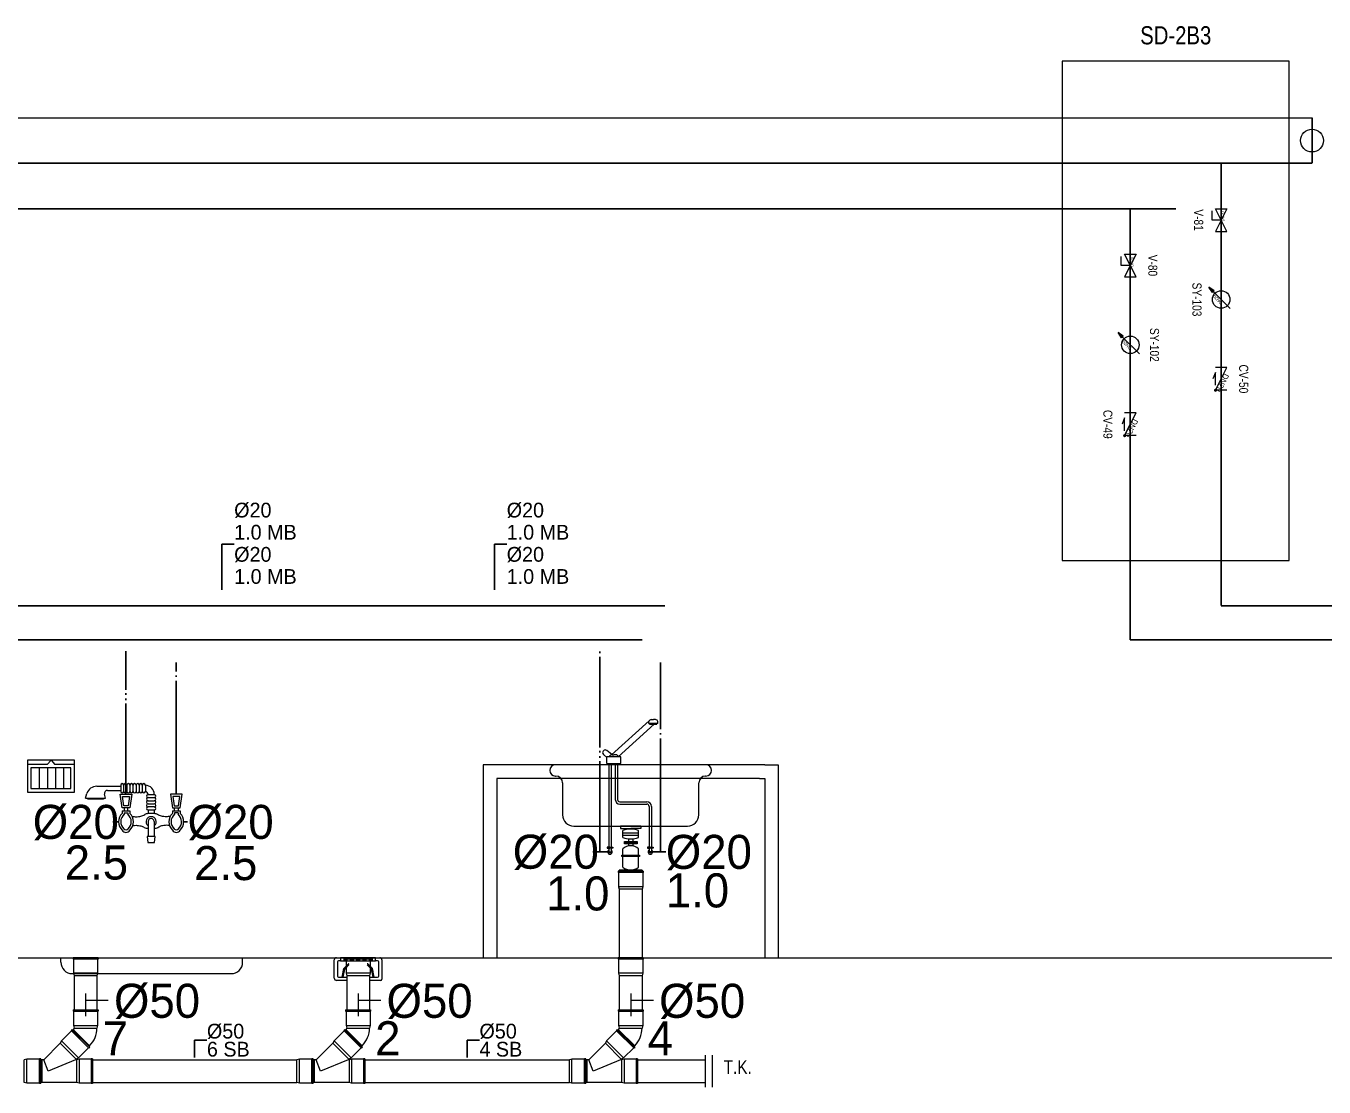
# Model space of a CAD drawing. Header units: centimetres. Extents: x 247996 to 314900, y -468471 to -440326.
# Drawn here: x 266534 to 267105, y -443407 to -442939 of the extents above; entities that cross this region are included whole.
import ezdxf
from ezdxf.enums import TextEntityAlignment as Align

# ---------------------------------------------------------------- set-up
doc = ezdxf.new("R2010")
doc.units = ezdxf.units.CM
for name, pattern in [('0', [500, 500]), ('BASMA HATTI', [0.375, 0.25, -0.125]), ('SICAK', [4.6, 4, -0.15, 0.075, -0.15, 0.075, -0.15]), ('SOGUK', [5.4, 5, -0.2, 0, -0.2])]:
    doc.linetypes.add(name, pattern=pattern)
for name, color, linetype in [('SCOTT-MTY-CİHAZ', 135, 'Continuous'), ('SCOTT-MTY-PVC', 43, 'Continuous'), ('SCOTT-MTY-SAYAC', 3, 'Continuous'), ('SCOTT-MTY-SEMA', 8, 'Continuous'), ('SCOTT-MTY-SIRKULASYON-BORU', 31, 'Continuous'), ('SCOTT-MTY-TEFRIS', 15, 'Continuous'), ('SCOTT-MTY-VANA', 1, 'Continuous'), ('SCOTT-MTY-YUK-BIRIMI', 7, 'Continuous')]:
    doc.layers.add(name, color=color, linetype=linetype)
for name, color, linetype, lineweight in [('SCOTT-MTY-PISSU-CAP', 211, 'Continuous', 30), ('SCOTT-MTY-SICAKSU-BORU', 1, 'BASMA HATTI', 30), ('SCOTT-MTY-SOGUKSU-BORU', 5, '0', 30), ('SCOTT-MTY-TEMIZSU-CAP', 101, 'Continuous', 30)]:
    doc.layers.add(name, color=color, linetype=linetype, lineweight=lineweight)
doc.styles.add('CAP', font='wturkce.SHX', dxfattribs={"width": 0.65})
doc.styles.add('MTY_CAP', font='wturkce.SHX', dxfattribs={"width": 0.65})
doc.styles.add('ROTAS', font='arial.ttf')

# ---------------------------------------------------------------- blocks, each defined once
blk = doc.blocks.new('DUS TEKNESI1 KOLON')
at = {"layer": 'SCOTT-MTY-SICAKSU-BORU', "linetype": 'SICAK', "ltscale": 10}
blk.add_line((17.79, 71.99), (17.79, 135), dxfattribs=at)
at = {"layer": 'SCOTT-MTY-SOGUKSU-BORU', "linetype": 'SOGUK', "ltscale": 10}
blk.add_line((39.94, 71.99), (39.94, 130), dxfattribs=at)
at = {"layer": 'SCOTT-MTY-TEFRIS', "color": 2}
for p, q in [((-15.21, 87.01), (-16.91, 85.05)), ((-15.21, 87.01), (-13.58, 85.05)), ((-16.91, 85.05), (-25.51, 85.05)), ((-20.41, 83.67), (-20.41, 74.58)), ((-16.74, 83.67), (-16.74, 74.58)), ((-4.9, 85.05), (-13.58, 85.05)), ((-13.25, 83.67), (-13.25, 74.58)), ((-9.67, 83.67), (-9.67, 74.58))]:
    blk.add_line(p, q, dxfattribs=at)
at = {"layer": 'SCOTT-MTY-TEFRIS', "color": 4}
for p, q in [((4.92, 75.55), (15.45, 75.55)), ((15.45, 76), (15.45, 73.28)), ((15.45, 75.55), (15.45, 73.73)), ((16.81, 73.28), (16.81, 76)), ((18.17, 76), (18.17, 73.28)), ((19.53, 76), (19.53, 73.28)), ((19.53, 76), (19.53, 73.28)), ((20.89, 73.28), (20.89, 76)), ((22.25, 76), (22.25, 73.28)), ((23.61, 76), (23.61, 73.28)), ((24.97, 76), (24.97, 73.28)), ((26.33, 76), (26.33, 73.28)), ((-0.03, 70.35), (0.59, 72.36)), ((-0.03, 70.35), (8.82, 70.35)), ((8.82, 70.35), (8.37, 72.02)), ((9.69, 73.73), (15.45, 73.73)), ((15.21, 71.99), (20.37, 71.99)), ((16.07, 65.96), (15.21, 71.99)), ((16.86, 66.87), (16.26, 71.08)), ((16.26, 71.08), (19.32, 71.08)), ((19.32, 71.08), (18.72, 66.87)), ((20.37, 71.99), (19.51, 65.96)), ((27.51, 71.92), (27.51, 71.87)), ((27.51, 71.87), (30.23, 71.87)), ((27.51, 70.51), (30.23, 70.51)), ((27.51, 69.15), (30.23, 69.15)), ((30.23, 71.92), (30.23, 71.87)), ((42.52, 71.99), (37.37, 71.99)), ((37.37, 71.99), (38.23, 65.96)), ((38.41, 71.08), (39.01, 66.87)), ((41.48, 71.08), (38.41, 71.08)), ((40.88, 66.87), (41.48, 71.08)), ((41.66, 65.96), (42.52, 71.99)), ((19.51, 65.96), (16.07, 65.96)), ((16.09, 64.71), (16.09, 63.57)), ((16.09, 64.71), (19.49, 64.71)), ((18.72, 66.87), (16.86, 66.87)), ((16.95, 65.96), (16.95, 64.71)), ((16.99, 63.81), (16.99, 63.17)), ((16.99, 63.81), (18.58, 63.81)), ((18.58, 63.81), (18.58, 63.17)), ((18.6, 64.71), (18.6, 65.96)), ((19.49, 64.71), (19.49, 63.57)), ((27.51, 67.79), (30.23, 67.79)), ((30.23, 66.43), (27.51, 66.43)), ((27.51, 65.07), (27.51, 63.48)), ((27.51, 65.07), (30.23, 65.07)), ((30.23, 65.07), (30.23, 63.48)), ((38.23, 65.96), (41.66, 65.96)), ((38.24, 64.71), (38.24, 63.57)), ((38.24, 64.71), (41.65, 64.71)), ((39.01, 66.87), (40.88, 66.87)), ((39.13, 64.71), (39.13, 65.96)), ((39.15, 63.81), (39.15, 63.17)), ((40.74, 63.81), (39.15, 63.81)), ((40.74, 63.81), (40.74, 63.17)), ((40.79, 65.96), (40.79, 64.71)), ((41.65, 64.71), (41.65, 63.57)), ((27.51, 60), (27.51, 53.38)), ((30.22, 60), (30.22, 53.38)), ((30.65, 53.38), (27.05, 53.38)), ((27.05, 53.38), (27.41, 50.82)), ((30.29, 50.82), (30.65, 53.38)), ((27.41, 50.82), (30.29, 50.82)), ((-10.89, 0), (69.13, 0)), ((-10.89, -2.03), (-10.89, 0)), ((69.13, -2.05), (69.13, 0)), ((-5.89, -7.04), (64.13, -7.04))]:
    blk.add_line(p, q, dxfattribs=at)
at = {"layer": 'SCOTT-MTY-TEFRIS', "color": 2}
for points in [[(-4.9, 87.01), (-25.51, 87.01), (-25.51, 72.99), (-4.9, 72.99)], [(-6.56, 83.67), (-24.13, 83.67), (-24.13, 74.58), (-6.56, 74.58)]]:
    blk.add_lwpolyline(points, close=True, dxfattribs=at)
at = {"layer": 'SCOTT-MTY-TEFRIS', "color": 4}
blk.add_lwpolyline([(7.81, 70.35), (7.81, 69.78), (0.97, 69.78), (0.97, 70.35)], dxfattribs=at)
for points in [[(22.22, 62.09, 0.063671), (24.37, 62.37, 0.076686), (26.03, 63.09, 0.001385), (26.05, 63.1, 0.146881)], [(31.69, 63.1, 0.029659), (31.02, 63.31, 0.063671), (28.87, 63.59, 0.063671), (26.71, 63.31, 0.029659), (26.05, 63.1, 0.001385)], [(35.52, 62.09, -0.063671), (33.36, 62.37, -0.076686), (31.71, 63.09, -0.001385), (31.69, 63.1, -0.146881)], [(20.43, 62.28, 0.052672), (22.22, 62.09, 0.063671)], [(20.74, 58.19, -0.043271), (22.22, 58.32, -0.063671)], [(22.22, 58.32, -0.063671), (24.37, 58.04, -0.029659), (25.04, 57.83, -0.001385)], [(25.04, 57.83, 0.001385), (25.06, 57.82, 0.076686), (26.71, 57.1, 0.02385), (27.51, 56.93, 0.063671)], [(30.22, 56.93, 0.02385), (31.02, 57.1, 0.076686), (32.68, 57.82, 0.001385), (32.7, 57.83, 0.146881)], [(32.7, 62.59, 0.001385), (32.68, 62.6, 0.076686)], [(35.52, 58.32, 0.063671), (33.36, 58.04, 0.029659), (32.7, 57.83, 0.001385)], [(37.3, 62.28, -0.052672), (35.52, 62.09, -0.063671)], [(36.99, 58.19, 0.043271), (35.52, 58.32, 0.063671)]]:
    blk.add_lwpolyline(points, format="xyb", dxfattribs=at)
for centre, radius, start, end in [((4.92, 71.01), 4.54, 90, 162.7206), ((16.13, 76), 0.68, 0, 180), ((17.49, 76), 0.68, 0, 180), ((18.85, 76), 0.68, 0, 180), ((20.21, 76), 0.68, 0, 180), ((21.57, 76), 0.68, 0, 180), ((22.93, 76), 0.68, 0, 180), ((24.29, 76), 0.68, 0, 180), ((25.65, 76), 0.68, 0, 180), ((26.15, 71.92), 4.08, 0, 87.3462), ((9.69, 72.37), 1.36, 90, 195.0303), ((16.13, 73.28), 0.68, 180, 0), ((17.49, 73.28), 0.68, 180, 0), ((18.85, 73.28), 0.68, 180, 0), ((20.21, 73.28), 0.68, 180, 0), ((21.57, 73.28), 0.68, 180, 0), ((22.93, 73.28), 0.68, 180, 0), ((24.29, 73.28), 0.68, 180, 0), ((25.65, 73.28), 0.68, 180, 0), ((26.15, 71.92), 1.36, 0, 82.021), ((27.51, 71.19), 0.68, 90, 270), ((27.51, 69.83), 0.68, 90, 270), ((27.51, 68.47), 0.68, 90, 270), ((30.23, 71.19), 0.68, 270, 90), ((30.23, 69.83), 0.68, 270, 90), ((30.23, 68.47), 0.68, 270, 90), ((19.79, 59.87), 5.24, 135.0502, 225.8295), ((19.79, 59.87), 4.33, 130.2754, 225.8295), ((15.79, 59.87), 4.33, 314.1705, 49.7246), ((15.79, 59.87), 5.24, 314.1705, 44.9498), ((27.51, 67.11), 0.68, 90, 270), ((27.51, 65.75), 0.68, 90, 270), ((30.23, 67.11), 0.68, 270, 90), ((30.23, 65.75), 0.68, 270, 90), ((41.95, 59.87), 5.24, 135.0502, 225.8295), ((41.95, 59.87), 4.33, 130.2754, 225.8295), ((37.94, 59.87), 4.33, 314.1705, 49.7246), ((37.94, 59.87), 5.24, 314.1705, 44.9498), ((28.87, 59.87), 2.25, 311.5146, 228.4854), ((28.87, 60), 1.35, 0, 180), ((17.79, 57.11), 1.92, 211.207, 328.793), ((17.79, 57.58), 1.3, 218.9607, 321.6991), ((39.94, 57.11), 1.92, 211.207, 328.793), ((39.94, 57.58), 1.3, 218.3009, 321.0393), ((-5.89, -2.04), 5, 179.8937, 270), ((64.13, -2.04), 5, 270, 359.8937)]:
    blk.add_arc(centre, radius, start, end, dxfattribs=at)
at = {"layer": 'SCOTT-MTY-TEMIZSU-CAP'}
for p, q in [((14.56, 59.83), (12.03, 59.83)), ((43.18, 59.83), (44.9, 59.83))]:
    blk.add_line(p, q, dxfattribs=at)
at = {"layer": 'SCOTT-MTY-PISSU-CAP', "lineweight": -3, "ltscale": 100, "style": 'CAP', "width": 0.65}
blk.add_attdef('PSCP', (12.5, -26.5), '', height=15, dxfattribs=at)
at = {"layer": 'SCOTT-MTY-TEMIZSU-CAP', "color": 101, "style": 'CAP', "width": 0.65}
for tag, p in [('SCCP', (12.03, 59.83)), ('SOCP', (44.9, 59.83))]:
    blk.add_attdef(tag, text='', height=15, dxfattribs=at).set_placement(p, align=Align.MIDDLE_LEFT)
at = {"layer": 'SCOTT-MTY-YUK-BIRIMI', "color": 101, "style": 'CAP', "width": 0.65}
blk.add_attdef('SC', text='', height=15, dxfattribs=at).set_placement((7.06, 41.93), align=Align.MIDDLE_LEFT)
blk.add_attdef('SO', (47.74, 34.18), '', height=15, dxfattribs=at)
at = {"layer": 'SCOTT-MTY-YUK-BIRIMI', "color": 211, "lineweight": -3, "ltscale": 100, "style": 'CAP', "width": 0.65}
blk.add_attdef('PS', (7.5, -43), '', height=15, dxfattribs=at)
blk = doc.blocks.new('PVC CATAL SAG')
at = {"layer": 'SCOTT-MTY-PISSU-CAP', "lineweight": -3, "ltscale": 100}
for p, q in [((0, -15.84), (0, -25.84)), ((10, -18.89), (0, -18.89))]:
    blk.add_line(p, q, dxfattribs=at)
at = {"layer": 'SCOTT-MTY-PVC', "color": 43}
for p, q in [((-5.5, 0), (-5.5, -0.6)), ((5.5, 0), (-5.5, 0)), ((-5.3, -0.6), (-5.5, -0.6)), ((5.3, -0.6), (-5.3, -0.6)), ((-5.3, -0.6), (-5.3, -6.85)), ((5.5, -0.6), (5.3, -0.6)), ((5.3, -0.6), (5.3, -6.85)), ((5.5, 0), (5.5, -0.6)), ((5.3, -6.85), (-5.3, -6.85)), ((-5.3, -6.85), (-5, -7.99)), ((5, -7.99), (-5, -7.99)), ((-5, -7.99), (-5, -22.87)), ((5.3, -6.85), (5, -7.99)), ((5, -7.99), (5, -22.87)), ((-5.5, -23.03), (-5.5, -23.63)), ((-5.5, -23.03), (-4.97, -23.03)), ((-5.5, -23.63), (-5.3, -23.63)), ((-5.3, -23.63), (5.3, -23.63)), ((-5.3, -23.63), (-5.3, -29.88)), ((-5, -23.03), (5.03, -23.03)), ((5.03, -23.03), (5.5, -23.03)), ((5.3, -23.63), (5.5, -23.63)), ((5.3, -23.63), (5.3, -29.88)), ((5.5, -23.03), (5.5, -23.63)), ((-6.17, -32.27), (-10.59, -36.69)), ((-5.88, -31.7), (-6.31, -32.13)), ((-5.88, -31.7), (-6.31, -32.13)), ((-6.31, -32.13), (-6.17, -32.27)), ((-6.31, -32.13), (-6.17, -32.27)), ((-6.17, -32.27), (1.33, -39.76)), ((-5.88, -31.7), (-5.58, -32.01)), ((-5.88, -31.7), (-5.58, -32.01)), ((-5.29, -31.73), (-5.58, -32.01)), ((-5.58, -32.01), (1.54, -39.13)), ((-5.3, -29.88), (5.3, -29.88)), ((-5.3, -29.88), (-5, -31.02)), ((-5.29, -31.73), (1.78, -38.8)), ((-5, -31.02), (5, -31.02)), ((5.3, -29.88), (5, -31.02)), ((-11.15, -37.73), (-18.46, -45)), ((-10.59, -36.69), (-11.15, -37.73)), ((-11.15, -37.73), (-4.14, -44.75)), ((-10.59, -36.69), (-3.09, -44.18)), ((1.33, -39.76), (-3.09, -44.18)), ((1.33, -39.76), (1.47, -39.9)), ((1.33, -39.76), (1.47, -39.9)), ((1.89, -39.48), (1.47, -39.9)), ((1.89, -39.48), (1.47, -39.9)), ((1.78, -38.8), (1.5, -39.08)), ((1.5, -39.08), (1.89, -39.48)), ((1.5, -39.08), (1.89, -39.48)), ((-25.86, -44.7), (-27, -45)), ((-27, -55), (-27, -45)), ((-25.86, -55.3), (-25.86, -44.7)), ((-20.33, -44.7), (-25.86, -44.7)), ((-19.73, -44.5), (-20.33, -44.5)), ((-20.33, -44.7), (-20.33, -44.5)), ((-20.33, -55.3), (-20.33, -44.7)), ((-19.73, -45), (-19.73, -44.5)), ((-19.73, -55), (-19.73, -45)), ((-19.33, -45), (-19.73, -45)), ((-18.46, -45), (-19.33, -45)), ((-19.33, -45), (-19.33, -55)), ((-19.33, -45), (-19.33, -55)), ((-19.33, -55), (-19.33, -45)), ((-19.33, -45), (-19.33, -55)), ((-16.5, -50), (-18.46, -45)), ((-4.43, -45), (-16.5, -50)), ((-4.14, -44.75), (-4.43, -45)), ((-4.02, -45), (-4.42, -45)), ((-3.09, -44.18), (-4.14, -44.75)), ((-2.88, -44.7), (-4.02, -45)), ((-4.02, -45), (-4.02, -55)), ((2.4, -44.7), (-2.88, -44.7)), ((-2.88, -44.7), (-2.88, -55.3)), ((3, -44.5), (2.4, -44.5)), ((2.4, -44.5), (2.4, -44.7)), ((2.4, -44.7), (2.4, -55.3)), ((3, -44.5), (3, -45)), ((3, -45), (3, -55)), ((-25.86, -55.3), (-27, -55)), ((-20.33, -55.3), (-25.86, -55.3)), ((-20.33, -55.5), (-20.33, -55.3)), ((-19.73, -55.5), (-20.33, -55.5)), ((-19.73, -55.5), (-19.73, -55)), ((-19.33, -55), (-19.73, -55)), ((-4.02, -55), (-19.33, -55)), ((-2.88, -55.3), (-4.02, -55)), ((2.4, -55.3), (-2.88, -55.3)), ((2.4, -55.3), (2.4, -55.5)), ((3, -55.5), (2.4, -55.5)), ((3, -55), (3, -55.5))]:
    blk.add_line(p, q, dxfattribs=at)
for radius in [1, 11]:
    blk.add_arc((-6, -31.02), radius, 315, 0, dxfattribs=at)
blk = doc.blocks.new('SUZGEC1 KOLON')
at = {"layer": 'SCOTT-MTY-TEFRIS', "color": 2}
for p, q in [((-9.5, 0), (-7.7, 0)), ((-7.7, 0), (-7.7, -1.4)), ((7.7, 0), (-7.7, 0)), ((-7.7, 0), (-7.7, -1.4)), ((-4.9, 0), (-6.3, 0)), ((-6.3, 0), (-6.3, -1.4)), ((-4.9, -1.12), (-6.02, 0)), ((-4.9, -0.37), (-5.27, 0)), ((-4.9, -0.13), (-5.03, 0)), ((-4.9, -1.4), (-4.9, 0)), ((-2.1, 0), (-3.5, 0)), ((-3.5, 0), (-3.5, -1.4)), ((-2.1, -1.12), (-3.22, 0)), ((-2.1, -0.37), (-2.47, 0)), ((-2.1, -0.13), (-2.23, 0)), ((-2.1, -1.4), (-2.1, 0)), ((0.7, 0), (-0.7, 0)), ((-0.7, 0), (-0.7, -1.4)), ((0.7, -1.36), (-0.66, 0)), ((0.7, -1.12), (-0.42, 0)), ((0.7, -0.62), (0.08, 0)), ((0.7, -0.37), (0.33, 0)), ((0.7, -0.13), (0.57, 0)), ((0.7, -1.4), (0.7, 0)), ((3.5, 0), (2.1, 0)), ((2.1, 0), (2.1, -1.4)), ((3.5, -1.36), (2.14, 0)), ((3.5, -1.12), (2.38, 0)), ((3.5, -0.62), (2.88, 0)), ((3.5, -0.37), (3.13, 0)), ((3.5, -0.13), (3.37, 0)), ((3.5, -1.4), (3.5, 0)), ((6.3, 0), (4.9, 0)), ((4.9, 0), (4.9, -1.4)), ((6.3, -1.36), (4.94, 0)), ((6.3, -1.12), (5.18, 0)), ((6.3, -0.62), (5.68, 0)), ((6.3, -0.37), (5.93, 0)), ((6.3, -0.13), (6.17, 0)), ((6.3, -1.4), (6.3, 0)), ((7.7, -1.4), (7.7, 0)), ((7.7, 0), (9.5, 0)), ((7.7, -1.4), (7.7, 0)), ((-10.5, -9), (-10.5, -1)), ((-9.1, -1.9), (-9.1, -8.1)), ((-7.7, -1.4), (-8.6, -1.4)), ((-7.7, -1.4), (7.7, -1.4)), ((-7.08, -8.6), (-6.3, -4.75)), ((-6.57, -8.6), (-5.84, -5)), ((-6.07, -6.11), (-6.49, -5.68)), ((-6.04, -5.96), (-6.46, -5.54)), ((-6.01, -5.81), (-6.43, -5.39)), ((-5.98, -5.67), (-6.4, -5.24)), ((-5.95, -5.52), (-6.37, -5.09)), ((-5.92, -5.37), (-6.34, -4.95)), ((-5.89, -5.22), (-6.31, -4.8)), ((-5.11, -1.4), (-6.3, -0.21)), ((-5.36, -1.4), (-6.3, -0.46)), ((-5.61, -1.4), (-6.3, -0.71)), ((-5.85, -1.4), (-6.3, -0.95)), ((-6.1, -1.4), (-6.3, -1.2)), ((-6.3, -1.4), (-4.9, -1.4)), ((-6.3, -4.75), (-4.25, -2.7)), ((-4.9, -1.36), (-6.26, 0)), ((-5.86, -5.08), (-6.24, -4.69)), ((-5.8, -4.96), (-6.16, -4.6)), ((-5.71, -4.87), (-6.07, -4.52)), ((-5.62, -4.78), (-5.98, -4.43)), ((-5.54, -4.69), (-5.89, -4.34)), ((-5.84, -5), (-4.04, -3.2)), ((-5.45, -4.6), (-5.8, -4.25)), ((-4.9, -0.87), (-5.77, 0)), ((-5.36, -4.52), (-5.71, -4.16)), ((-5.27, -4.43), (-5.62, -4.07)), ((-5.18, -4.34), (-5.54, -3.99)), ((-4.9, -0.62), (-5.52, 0)), ((-5.09, -4.25), (-5.45, -3.9)), ((-5.01, -4.16), (-5.36, -3.81)), ((-4.92, -4.07), (-5.27, -3.72)), ((-4.83, -3.99), (-5.18, -3.63)), ((-4.74, -3.9), (-5.09, -3.54)), ((-4.65, -3.81), (-5.01, -3.46)), ((-4.56, -3.72), (-4.92, -3.37)), ((-4.48, -3.63), (-4.83, -3.28)), ((-4.39, -3.54), (-4.74, -3.19)), ((-4.3, -3.46), (-4.65, -3.1)), ((-4.21, -3.37), (-4.56, -3.01)), ((-4.12, -3.28), (-4.48, -2.93)), ((-4.04, -3.18), (-4.39, -2.84)), ((-4.04, -3), (-4.3, -2.75)), ((-4.04, -2.7), (-4.25, -2.7)), ((-4.04, -2.83), (-4.17, -2.7)), ((-2.31, -1.4), (-3.5, -0.21)), ((-2.56, -1.4), (-3.5, -0.46)), ((-2.81, -1.4), (-3.5, -0.71)), ((-3.05, -1.4), (-3.5, -0.95)), ((-3.3, -1.4), (-3.5, -1.2)), ((-3.5, -1.4), (-2.1, -1.4)), ((-2.1, -1.36), (-3.46, 0)), ((-2.1, -0.87), (-2.97, 0)), ((-2.1, -0.62), (-2.72, 0)), ((0.49, -1.4), (-0.7, -0.21)), ((0.24, -1.4), (-0.7, -0.46)), ((-0.01, -1.4), (-0.7, -0.71)), ((-0.25, -1.4), (-0.7, -0.95)), ((-0.5, -1.4), (-0.7, -1.2)), ((-0.7, -1.4), (0.7, -1.4)), ((0.7, -0.87), (-0.17, 0)), ((3.29, -1.4), (2.1, -0.21)), ((3.04, -1.4), (2.1, -0.46)), ((2.79, -1.4), (2.1, -0.71)), ((2.55, -1.4), (2.1, -0.95)), ((2.3, -1.4), (2.1, -1.2)), ((2.1, -1.4), (3.5, -1.4)), ((3.5, -0.87), (2.63, 0)), ((4.25, -2.7), (4.05, -2.7)), ((4.05, -3.2), (4.05, -3.2)), ((5.85, -5), (4.05, -3.2)), ((6.33, -4.9), (4.14, -2.7)), ((6.31, -4.75), (4.25, -2.7)), ((6.09, -1.4), (4.9, -0.21)), ((5.84, -1.4), (4.9, -0.46)), ((5.59, -1.4), (4.9, -0.71)), ((5.35, -1.4), (4.9, -0.95)), ((5.1, -1.4), (4.9, -1.2)), ((4.9, -1.4), (6.3, -1.4)), ((6.38, -5.12), (5.3, -4.04)), ((6.42, -5.34), (5.3, -4.21)), ((6.47, -5.56), (5.3, -4.39)), ((6.3, -0.87), (5.43, 0)), ((6.57, -8.6), (5.85, -5)), ((6.51, -5.78), (5.87, -5.14)), ((6.56, -6), (5.92, -5.37)), ((6.6, -6.23), (5.96, -5.59)), ((7.08, -8.6), (6.31, -4.75)), ((8.6, -1.4), (7.7, -1.4)), ((9.1, -8.1), (9.1, -1.9)), ((10.5, -1), (10.5, -9.5)), ((-5.3, -10), (-9.5, -10)), ((-8.6, -8.6), (-5.3, -8.6)), ((-6.93, -8.6), (-7.06, -8.48)), ((-7.03, -8.35), (-6.52, -8.35)), ((-6.76, -8.6), (-7.01, -8.35)), ((-6.58, -8.6), (-6.83, -8.35)), ((-6.54, -8.46), (-6.65, -8.35)), ((-6.59, -6.29), (-6.61, -6.27)), ((-6.61, -6.29), (-6.1, -6.29)), ((-6.41, -6.29), (-6.58, -6.12)), ((-6.24, -6.29), (-6.55, -5.98)), ((-6.1, -6.25), (-6.52, -5.83)), ((5.3, -8.6), (8.6, -8.6)), ((10, -10), (5.3, -10)), ((6.49, -6.29), (6.01, -5.81)), ((6.31, -6.29), (6.05, -6.03)), ((6.14, -6.29), (6.1, -6.25)), ((6.62, -6.29), (6.11, -6.29)), ((7.03, -8.35), (6.52, -8.35)), ((6.68, -8.6), (6.55, -8.47)), ((6.86, -8.6), (6.61, -8.35)), ((7.03, -8.6), (6.78, -8.35)), ((7.05, -8.44), (6.96, -8.35))]:
    blk.add_line(p, q, dxfattribs=at)
for centre, radius, start, end in [((-9.5, -1), 1, 90, 180), ((-8.6, -1.9), 0.5, 90, 180), ((8.6, -1.9), 0.5, 0, 90), ((9.5, -1), 1, 0, 90), ((-9.5, -9), 1, 180, 270), ((-8.6, -8.1), 0.5, 180, 270), ((8.6, -8.1), 0.5, 270, 0), ((10, -9.5), 0.5, 270, 0)]:
    blk.add_arc(centre, radius, start, end, dxfattribs=at)
at = {"layer": 'SCOTT-MTY-PISSU-CAP', "lineweight": -3, "ltscale": 100, "style": 'CAP', "width": 0.65}
blk.add_attdef('PSCP', (12.5, -26.5), '', height=15, dxfattribs=at)
at = {"layer": 'SCOTT-MTY-YUK-BIRIMI', "color": 211, "lineweight": -3, "ltscale": 100, "style": 'CAP', "width": 0.65}
blk.add_attdef('PS', (7.5, -43), '', height=15, dxfattribs=at)
blk = doc.blocks.new('EVIYE1 KOLON')
at = {"layer": 'SCOTT-MTY-PVC', "color": 43}
for p, q in [((-5.5, 38.11), (-5.5, 37.51)), ((-5.03, 38.11), (-5.5, 38.11)), ((-5.3, 37.51), (-5.5, 37.51)), ((5.3, 37.51), (-5.3, 37.51)), ((-5.3, 37.51), (-5.3, 31.26)), ((5, 38.11), (-5.03, 38.11)), ((5, 38.6), (-5, 38.6)), ((-5, 38.6), (-5, 38.11)), ((5.5, 38.11), (4.97, 38.11)), ((5, 38.6), (5, 38.11)), ((5.5, 37.51), (5.3, 37.51)), ((5.3, 37.51), (5.3, 31.26)), ((5.5, 38.11), (5.5, 37.51)), ((5.3, 31.26), (-5.3, 31.26)), ((-5.3, 31.26), (-5, 30.12)), ((5, 30.12), (-5, 30.12)), ((-5, 30.12), (-5, 0)), ((5.3, 31.26), (5, 30.12)), ((5, 30.12), (5, 0))]:
    blk.add_line(p, q, dxfattribs=at)
at = {"layer": 'SCOTT-MTY-SICAKSU-BORU', "linetype": 'SICAK', "ltscale": 10}
for p, q in [((-13.63, 46.61), (-13.63, 135)), ((-9.63, 46.61), (-13.63, 46.61))]:
    blk.add_line(p, q, dxfattribs=at)
at = {"layer": 'SCOTT-MTY-SOGUKSU-BORU', "linetype": 'SOGUK', "ltscale": 10}
for p, q in [((13.14, 46.61), (13.14, 130)), ((9.14, 46.61), (13.14, 46.61))]:
    blk.add_line(p, q, dxfattribs=at)
at = {"layer": 'SCOTT-MTY-TEFRIS', "color": 4}
for p, q in [((8.09, 104.42), (-8.43, 89.41)), ((7.96, 103.19), (8.05, 104.04)), ((7.96, 103.19), (9.98, 103.19)), ((8.34, 103.19), (8.34, 102.85)), ((11.58, 103.19), (8.34, 103.19)), ((9.04, 104.93), (9.98, 104.93)), ((10.93, 104.93), (9.98, 104.93)), ((12.01, 103.19), (9.98, 103.19)), ((11.58, 102.85), (11.58, 103.19)), ((12.01, 103.19), (11.92, 104.04)), ((10.34, 102.85), (-5.44, 88.52)), ((8.34, 102.85), (11.58, 102.85)), ((-11.94, 91.2), (-12.12, 91)), ((-12.01, 89.59), (-10.45, 88.26)), ((-8.36, 89.47), (-10.53, 91.31)), ((-4.38, 88.52), (-10.45, 88.52)), ((-10.45, 85.57), (-10.45, 88.52)), ((-9.34, 88.58), (-9.41, 88.52)), ((-8.36, 89.41), (-7.41, 89.41)), ((-6.47, 89.41), (-7.41, 89.41)), ((-4.38, 85.57), (-4.38, 88.52)), ((33.13, 85), (-33.13, 85)), ((-10.45, 85.57), (-4.38, 85.57)), ((-10, 85.57), (-10, 85.19)), ((-10, 85.19), (-4.8, 85.19)), ((-9.63, 85.19), (-9.63, 48.65)), ((-8.63, 85.19), (-8.63, 48.65)), ((-6.76, 85.19), (-6.76, 69.68)), ((-5.76, 85.19), (-5.76, 69.68)), ((-4.8, 85.19), (-4.8, 85.57)), ((-33.13, 80), (-33, 80)), ((-30, 77), (-30, 62.96)), ((30, 62.96), (30, 77)), ((33.13, 80), (33, 80)), ((-4.76, 68.68), (7.14, 68.68)), ((-4.76, 67.68), (7.14, 67.68)), ((8.14, 66.68), (8.14, 48.65)), ((9.14, 66.68), (9.14, 48.65)), ((-25, 57.96), (25, 57.96)), ((4.54, 57.96), (-4.54, 57.96)), ((-4.54, 57.96), (-4.54, 56.89)), ((4.54, 57.96), (4.54, 56.89)), ((-4.54, 56.89), (0, 56.89)), ((-3.49, 52.96), (-3.49, 55.97)), ((3.49, 54.89), (-3.49, 54.89)), ((3.49, 53.9), (-3.49, 53.9)), ((-1, 56.89), (-1, 56.57)), ((-1, 52.36), (-1, 51.26)), ((4.54, 56.89), (0, 56.89)), ((1, 56.89), (1, 56.57)), ((1, 52.36), (1, 51.26)), ((3.49, 52.96), (3.49, 55.97)), ((-10.38, 48.65), (-10.38, 48.27)), ((-9.13, 48.65), (-10.38, 48.65)), ((-10.38, 48.27), (-9.13, 48.27)), ((-9.63, 48.27), (-9.63, 46.61)), ((-9.63, 46.61), (-8.63, 46.61)), ((-9.13, 48.65), (-7.87, 48.65)), ((-7.87, 48.27), (-9.13, 48.27)), ((-8.63, 48.27), (-8.63, 46.61)), ((-7.87, 48.65), (-7.87, 48.27)), ((-3.49, 45.21), (-3.49, 48.02)), ((-2.75, 50.12), (-2.75, 51.26)), ((-2.75, 51.26), (2.86, 51.26)), ((2.86, 50.73), (-2.75, 50.73)), ((2.86, 50.12), (-2.75, 50.12)), ((-1, 50.12), (-1, 49.29)), ((1, 50.12), (1, 49.29)), ((2.86, 51.26), (2.86, 50.12)), ((3.49, 45.21), (3.49, 48.02)), ((7.38, 48.65), (7.38, 48.27)), ((8.64, 48.65), (7.38, 48.65)), ((7.38, 48.27), (8.64, 48.27)), ((8.14, 48.27), (8.14, 46.61)), ((9.14, 46.61), (8.14, 46.61)), ((8.64, 48.65), (9.9, 48.65)), ((9.9, 48.27), (8.64, 48.27)), ((9.14, 48.27), (9.14, 46.61)), ((9.9, 48.65), (9.9, 48.27)), ((-3.95, 44.61), (-3.95, 45.21)), ((-3.95, 45.21), (3.82, 45.21)), ((3.82, 44.61), (-3.95, 44.61)), ((-3.49, 39.89), (-3.49, 44.61)), ((3.49, 39.89), (3.49, 44.61)), ((3.82, 45.21), (3.82, 44.61))]:
    blk.add_line(p, q, dxfattribs=at)
at = {"layer": 'SCOTT-MTY-TEFRIS', "color": 2}
for p, q in [((-65, 85), (-65, 0)), ((59.11, 85), (-65, 85)), ((59.11, 85), (65, 85)), ((65, 85), (65, 0)), ((-59, 79), (-59, 0)), ((56.74, 79), (-59, 79)), ((56.74, 79), (59, 79)), ((59, 79), (59, 0))]:
    blk.add_line(p, q, dxfattribs=at)
at = {"layer": 'SCOTT-MTY-TEFRIS', "color": 4}
for centre, radius, start, end in [((9.04, 103.93), 1, 90, 174.0701), ((10.93, 103.93), 1, 5.9299, 90), ((-11.18, 90.55), 1, 49.5737, 139.5737), ((-11.36, 90.35), 1, 139.5737, 229.5737), ((-8.36, 88.41), 1, 90, 174.0701), ((-6.47, 88.41), 1, 5.9299, 90), ((-33.13, 82.5), 2.5, 90, 270), ((33.13, 82.5), 2.5, 270, 90), ((-33, 77), 3, 0, 90), ((33, 77), 3, 90, 180), ((-4.76, 69.68), 2, 180, 270), ((-4.76, 69.68), 1, 180, 270), ((7.14, 66.68), 2, 0, 90), ((-25, 62.96), 5, 180, 270), ((7.14, 66.68), 1, 0, 90), ((25, 62.96), 5, 270, 0), ((0, 47.1), 9.53, 68.5327, 111.4673), ((0, 61.83), 9.53, 248.5327, 291.4673), ((-9.13, 46.61), 1, 119.8858, 60.1142), ((-9.13, 46.69), 0.506, 189.0453, 350.9547), ((0, 43.96), 5.35, 49.3706, 130.6294), ((8.64, 46.61), 1, 119.8858, 60.1142), ((8.64, 46.69), 0.506, 189.0453, 350.9547), ((0, 43.96), 5.35, 229.3706, 310.6294)]:
    blk.add_arc(centre, radius, start, end, dxfattribs=at)
at = {"layer": 'SCOTT-MTY-TEMIZSU-CAP'}
for p, q in [((-13.63, 46.69), (-16.63, 46.69)), ((13.14, 46.61), (15.46, 46.61))]:
    blk.add_line(p, q, dxfattribs=at)
at = {"layer": 'SCOTT-MTY-PISSU-CAP', "lineweight": -3, "ltscale": 100, "style": 'CAP', "width": 0.65}
blk.add_attdef('PSCP', (12.5, -26.5), '', height=15, dxfattribs=at)
at = {"layer": 'SCOTT-MTY-TEMIZSU-CAP', "color": 101, "style": 'CAP', "width": 0.65}
for tag, p in [('SCCP', (-16.63, 46.69)), ('SOCP', (15.46, 46.61))]:
    blk.add_attdef(tag, text='', height=15, dxfattribs=at).set_placement(p, align=Align.MIDDLE_LEFT)
at = {"layer": 'SCOTT-MTY-YUK-BIRIMI', "color": 101, "style": 'CAP', "width": 0.65}
for tag, p in [('SC', (-21, 28.3)), ('SO', (15.46, 29.65))]:
    blk.add_attdef(tag, text='', height=15, dxfattribs=at).set_placement(p, align=Align.MIDDLE_LEFT)
at = {"layer": 'SCOTT-MTY-YUK-BIRIMI', "color": 211, "lineweight": -3, "ltscale": 100, "style": 'CAP', "width": 0.65}
blk.add_attdef('PS', (7.5, -43), '', height=15, dxfattribs=at)
blk = doc.blocks.new('MTY-PIS SU CAP SB')
at = {"layer": 'SCOTT-MTY-PISSU-CAP'}
for p, q in [((0.833, 1.167), (0, 1.167)), ((0, 1.167), (0, 0))]:
    blk.add_line(p, q, dxfattribs=at)
at = {"layer": 'SCOTT-MTY-PISSU-CAP', "style": 'MTY_CAP', "width": 0.65}
blk.add_attdef('PSCP', text='', height=1, dxfattribs=at).set_placement((0.833, 1.79), align=Align.MIDDLE_LEFT)
at = {"layer": 'SCOTT-MTY-YUK-BIRIMI', "color": 211, "style": 'MTY_CAP', "width": 0.65}
blk.add_attdef('PS', text='', height=1, dxfattribs=at).set_placement((0.833, 0.566), align=Align.MIDDLE_LEFT)
blk = doc.blocks.new('MTY-TEMIZ SU CAP MB')
at = {"layer": 'SCOTT-MTY-TEMIZSU-CAP'}
for p, q in [((0.833, 3.096), (0, 3.096)), ((0, 3.096), (0, 0))]:
    blk.add_line(p, q, dxfattribs=at)
at = {"layer": 'SCOTT-MTY-TEMIZSU-CAP', "style": 'MTY_CAP', "width": 0.65}
for tag, p in [('SOCP', (0.833, 5.417)), ('SCCP', (0.833, 2.417))]:
    blk.add_attdef(tag, text='', height=1, dxfattribs=at).set_placement(p, align=Align.MIDDLE_LEFT)
at = {"layer": 'SCOTT-MTY-YUK-BIRIMI', "color": 101, "style": 'MTY_CAP', "width": 0.65}
for tag, p in [('SO', (0.833, 3.917)), ('SC', (0.833, 0.917))]:
    blk.add_attdef(tag, text='', height=1, dxfattribs=at).set_placement(p, align=Align.MIDDLE_LEFT)
blk = doc.blocks.new('MTY-KURESEL VANA')
at = {"layer": 'SCOTT-MTY-VANA'}
for p, q in [((0, 0), (0, 8)), ((0, 8), (8, 8))]:
    blk.add_line(p, q, dxfattribs=at)
blk.add_lwpolyline([(-10, 5), (-10, -5), (10, 5), (10, -5), (-10, 5)], dxfattribs=at)
blk.add_attdef('CAP', (-1.1, -2.7), '', height=2.5, dxfattribs=at)
blk = doc.blocks.new('MTY-SU SAYACI')
at = {"layer": 'SCOTT-MTY-VANA'}
blk.add_hatch(color=256, dxfattribs=at).paths.add_polyline_path([(9.8, 9.8), (5.6, 7), (7, 5.6)])
for p, q in [((-7.3, -7.3), (6.3, 6.3)), ((5.6, 7), (9.8, 9.8)), ((7, 5.6), (5.6, 7)), ((7, 5.6), (9.8, 9.8))]:
    blk.add_line(p, q, dxfattribs=at)
blk.add_circle((0, 0), 7, dxfattribs=at)
blk.add_attdef('CAP', (-2.3, -1.2), '', height=2.5, rotation=45, dxfattribs=at)
blk = doc.blocks.new('MTY-CEKVALF VANA')
at = {"layer": 'SCOTT-MTY-VANA'}
h = blk.add_hatch(color=256, dxfattribs=at)
edge = h.paths.add_edge_path()
edge.add_arc((-10, 5), 1.41, 180, 540, ccw=False)
for p, q in [((-10, -5), (-10, 5)), ((-10, 5), (10, -5)), ((-5.6, 5), (5.6, 5)), ((5.6, 5), (0, 7.3)), ((10, -5), (10, 5))]:
    blk.add_line(p, q, dxfattribs=at)
at = {"layer": 'SCOTT-MTY-VANA', "style": 'CAP', "width": 0.65}
blk.add_attdef('CAP', (5.3, -2.7), '', height=5, rotation=153.4349, dxfattribs=at)

msp = doc.modelspace()

# ---------------------------------------------------------------- linework, layer by layer
at = {"layer": 'SCOTT-MTY-CİHAZ'}
msp.add_circle((267100, -442990), 5, dxfattribs=at)
at = {"layer": 'SCOTT-MTY-PVC'}
for p, q in [((266563, -443395), (266653, -443395)), ((266683, -443395), (266773, -443395)), ((266803, -443395), (266833, -443395)), ((266833, -443407), (266833, -443393)), ((266836, -443407), (266836, -443393)), ((266563, -443405), (266653, -443405)), ((266683, -443405), (266773, -443405)), ((266803, -443405), (266833, -443405))]:
    msp.add_line(p, q, dxfattribs=at)
at = {"layer": 'SCOTT-MTY-SAYAC'}
msp.add_lwpolyline([(266990, -443175), (267090, -443175), (267090, -442955), (266990, -442955)], close=True, dxfattribs=at)
at = {"layer": 'SCOTT-MTY-SEMA'}
msp.add_lwpolyline([(258900, -443350), (276550, -443350)], dxfattribs=at)
at = {"layer": 'SCOTT-MTY-SICAKSU-BORU'}
for points in [[(267040, -443000), (267100, -443000), (267100, -442980)], [(261976, -443000), (267040, -443000)], [(267060, -443000), (267060, -443195)], [(266100, -443195), (266815, -443195)], [(267060, -443195), (267775, -443195)]]:
    msp.add_lwpolyline(points, dxfattribs=at)
at = {"layer": 'SCOTT-MTY-SIRKULASYON-BORU'}
msp.add_lwpolyline([(261992, -442980), (267100, -442980)], dxfattribs=at)
at = {"layer": 'SCOTT-MTY-SOGUKSU-BORU'}
for points in [[(261960, -443020), (267040, -443020)], [(267020, -443020), (267020, -443210)], [(266060, -443210), (266805, -443210)], [(267020, -443210), (267765, -443210)]]:
    msp.add_lwpolyline(points, dxfattribs=at)

# ---------------------------------------------------------------- block references
at = {"layer": 'SCOTT-MTY-CİHAZ'}
ref = msp.add_blockref('DUS TEKNESI1 KOLON', (266560, -443350), dxfattribs=at)
ref.add_attrib('SO', '2.5', (266607.74, -443315.82), dxfattribs={"height": 15, "style": 'CAP'})
ref.add_attrib('SOCP', 'Ø20', (266604.9, -443297.67), dxfattribs={"height": 15, "style": 'CAP'})
ref.add_attrib('SC', '2.5', (266550.81, -443315.57), dxfattribs={"height": 15, "style": 'CAP'})
ref.add_attrib('SCCP', 'Ø20', (266536.74, -443297.67), dxfattribs={"height": 15, "style": 'CAP'})
ref.add_attrib('PSCP', 'Ø50', (266572.5, -443376.5), dxfattribs={"height": 15, "style": 'CAP'})
ref.add_attrib('PS', '7', (266567.5, -443393), dxfattribs={"height": 15, "style": 'CAP'})
ref = msp.add_blockref('EVIYE1 KOLON', (266800, -443350), dxfattribs=at)
ref.add_attrib('SO', '1.0', (266815.46, -443327.85), dxfattribs={"height": 15, "style": 'CAP'})
ref.add_attrib('SOCP', 'Ø20', (266815.46, -443310.89), dxfattribs={"height": 15, "style": 'CAP'})
ref.add_attrib('SC', '1.0', (266762.75, -443329.2), dxfattribs={"height": 15, "style": 'CAP'})
ref.add_attrib('SCCP', 'Ø20', (266748.09, -443310.81), dxfattribs={"height": 15, "style": 'CAP'})
ref.add_attrib('PSCP', 'Ø50', (266812.5, -443376.5), dxfattribs={"height": 15, "style": 'CAP'})
ref.add_attrib('PS', '4', (266807.5, -443393), dxfattribs={"height": 15, "style": 'CAP'})
ref = msp.add_blockref('SUZGEC1 KOLON', (266680, -443350), dxfattribs=at)
ref.add_attrib('PSCP', 'Ø50', (266692.5, -443376.5), dxfattribs={"height": 15, "style": 'CAP'})
ref.add_attrib('PS', '2', (266687.5, -443393), dxfattribs={"height": 15, "style": 'CAP'})
at = {"layer": 'SCOTT-MTY-PISSU-CAP'}
ref = msp.add_blockref('MTY-PIS SU CAP SB', (266608, -443394), dxfattribs=dict(at, xscale=6.5, yscale=6.5))
ref.add_attrib('PSCP', 'Ø50', (266613.42, -443385.62), dxfattribs={"height": 6.5, "style": 'MTY_CAP'})
ref.add_attrib('PS', '6 SB', (266613.42, -443393.57), dxfattribs={"height": 6.5, "style": 'MTY_CAP'})
ref = msp.add_blockref('MTY-PIS SU CAP SB', (266728, -443394), dxfattribs=dict(at, xscale=6.5, yscale=6.5))
ref.add_attrib('PSCP', 'Ø50', (266733.42, -443385.62), dxfattribs={"height": 6.5, "style": 'MTY_CAP'})
ref.add_attrib('PS', '4 SB', (266733.42, -443393.57), dxfattribs={"height": 6.5, "style": 'MTY_CAP'})
at = {"layer": 'SCOTT-MTY-PVC'}
for p in [(266560, -443350), (266680, -443350), (266800, -443350)]:
    msp.add_blockref('PVC CATAL SAG', p, dxfattribs=at)
at = {"layer": 'SCOTT-MTY-SAYAC'}
ref = msp.add_blockref('MTY-SU SAYACI', (267060, -443060), dxfattribs=dict(at, xscale=0.55, yscale=0.55, rotation=90))
ref.add_attrib('CAP', 'DN20', (267060.63, -443061.26), dxfattribs={"height": 1.375, "rotation": 135})
ref = msp.add_blockref('MTY-SU SAYACI', (267020, -443080), dxfattribs=dict(at, xscale=0.55, yscale=0.55, rotation=90))
ref.add_attrib('CAP', 'DN20', (267020.63, -443081.26), dxfattribs={"height": 1.375, "rotation": 135})
at = {"layer": 'SCOTT-MTY-TEMIZSU-CAP'}
ref = msp.add_blockref('MTY-TEMIZ SU CAP MB', (266620, -443188), dxfattribs=dict(at, xscale=6.5, yscale=6.5))
ref.add_attrib('SCCP', 'Ø20', (266625.42, -443175.54), dxfattribs={"height": 6.5, "style": 'MTY_CAP'})
ref.add_attrib('SC', '1.0 MB', (266625.42, -443185.29), dxfattribs={"height": 6.5, "style": 'MTY_CAP'})
ref.add_attrib('SO', '1.0 MB', (266625.42, -443165.79), dxfattribs={"height": 6.5, "style": 'MTY_CAP'})
ref.add_attrib('SOCP', 'Ø20', (266625.42, -443156.04), dxfattribs={"height": 6.5, "style": 'MTY_CAP'})
ref = msp.add_blockref('MTY-TEMIZ SU CAP MB', (266740, -443188), dxfattribs=dict(at, xscale=6.5, yscale=6.5))
ref.add_attrib('SCCP', 'Ø20', (266745.42, -443175.54), dxfattribs={"height": 6.5, "style": 'MTY_CAP'})
ref.add_attrib('SC', '1.0 MB', (266745.42, -443185.29), dxfattribs={"height": 6.5, "style": 'MTY_CAP'})
ref.add_attrib('SO', '1.0 MB', (266745.42, -443165.79), dxfattribs={"height": 6.5, "style": 'MTY_CAP'})
ref.add_attrib('SOCP', 'Ø20', (266745.42, -443156.04), dxfattribs={"height": 6.5, "style": 'MTY_CAP'})
at = {"layer": 'SCOTT-MTY-VANA', "xscale": 0.5, "yscale": 0.5, "rotation": 90}
for p in [(267060, -443025), (267020, -443045)]:
    msp.add_blockref('MTY-KURESEL VANA', p, dxfattribs=at).add_auto_attribs({'CAP': 'DN20'})
at = {"layer": 'SCOTT-MTY-VANA'}
ref = msp.add_blockref('MTY-CEKVALF VANA', (267060, -443095), dxfattribs=dict(at, xscale=0.5, yscale=0.5, rotation=90))
ref.add_attrib('CAP', 'DN20', (267061.33, -443092.34), dxfattribs={"height": 2.5, "rotation": 243.4349, "style": 'CAP'})
ref = msp.add_blockref('MTY-CEKVALF VANA', (267020, -443115), dxfattribs=dict(at, xscale=0.5, yscale=0.5, rotation=90))
ref.add_attrib('CAP', 'DN20', (267021.33, -443112.34), dxfattribs={"height": 2.5, "rotation": 243.4349, "style": 'CAP'})

# ---------------------------------------------------------------- texts
at = {"layer": 'SCOTT-MTY-PISSU-CAP', "style": 'ROTAS', "width": 0.8}
msp.add_text('T.K.', height=6, dxfattribs=at).set_placement((266841, -443403), align=Align.BOTTOM_LEFT)
at = {"layer": 'SCOTT-MTY-SAYAC', "style": 'ROTAS', "width": 0.8}
msp.add_text('SD-2B3', height=8, dxfattribs=at).set_placement((267040, -442950), align=Align.BOTTOM_CENTER)
at = {"layer": 'SCOTT-MTY-VANA', "style": 'ROTAS', "width": 0.8}
for s, p in [('V-81', (267050.1, -443025)), ('V-80', (267029.9, -443045)), ('SY-103', (267049.35, -443060)), ('SY-102', (267030.65, -443080)), ('CV-50', (267069.9, -443095)), ('CV-49', (267010.1, -443115))]:
    msp.add_text(s, height=4, rotation=-90, dxfattribs=at).set_placement(p, align=Align.MIDDLE_CENTER)

doc.saveas('drawing.dxf')
